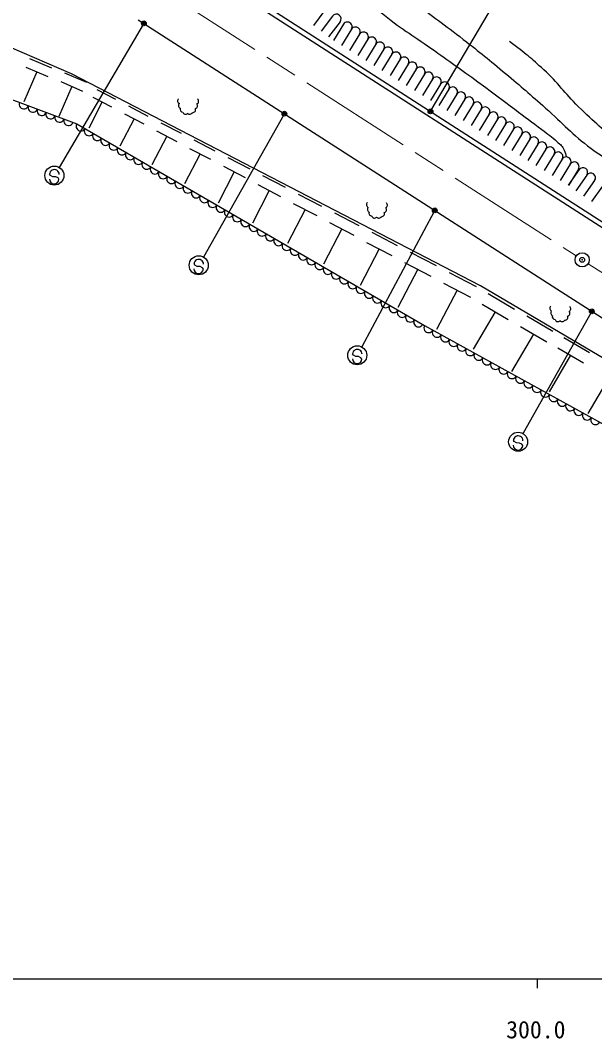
# Model space of a CAD drawing. Units: millimetres, scale not verified. Extents: x 40000 to 680000, y 20000 to 380000.
# Drawn here: x 313713 to 374019, y 198715 to 305650 of the extents above; entities that cross this region are included whole.
import ezdxf
from ezdxf.enums import TextEntityAlignment as Align

# ---------------------------------------------------------------- set-up
doc = ezdxf.new("R2010")
doc.units = ezdxf.units.MM
doc.header["$LTSCALE"] = 1000
doc.header["$PDMODE"] = 32
doc.header["$PDSIZE"] = 500
doc.linetypes.add('CHAIN', pattern=[18.5, 12, -1.5, 3.5, -1.5])
for name, color, linetype, lineweight in [('M-BGD', 7, 'Continuous', 25), ('M-BMK', 2, 'CHAIN', 13), ('M-BMK-SRVR', 3, 'Continuous', 25), ('M-STR-STRC', 7, 'Continuous', 25), ('M-TTL-BAND', 7, 'Continuous', 25)]:
    doc.layers.add(name, color=color, linetype=linetype, lineweight=lineweight)
doc.styles.add('ＭＳ ゴシック', font='')
doc.styles.get('ＭＳ ゴシック').set_extended_font_data('MS Gothic')

msp = doc.modelspace()

# ---------------------------------------------------------------- linework, layer by layer
at = {"layer": 'M-BGD'}
for p, q in [((319089, 300040), (289838, 312599)), ((330405, 312450), (389022, 274772)), ((330676, 312871), (389293, 275193)), ((345703, 306705), (344494, 305112)), ((346499, 306101), (345291, 304508)), ((326080, 305721), (370547, 277138)), ((347296, 305497), (346088, 303903)), ((347632, 305239), (346582, 303537)), ((348483, 304714), (347434, 303012)), ((349335, 304189), (348285, 302487)), ((298628, 302628), (319632, 294780)), ((350186, 303665), (349136, 301962)), ((351037, 303140), (349987, 301437)), ((314689, 301657), (316985, 300671)), ((351888, 302615), (350838, 300912)), ((352739, 302090), (351689, 300387)), ((353590, 301565), (352540, 299862)), ((314295, 300739), (316591, 299753)), ((354441, 301040), (353392, 299338)), ((355293, 300515), (354243, 298813)), ((315443, 300246), (314089, 297092)), ((318349, 300132), (320645, 299146)), ((362028, 277762), (319089, 300040)), ((356144, 299990), (355094, 298288)), ((356995, 299465), (355945, 297763)), ((319102, 298721), (317748, 295567)), ((317955, 299214), (320250, 298228)), ((321742, 298382), (323707, 297362)), ((357846, 298940), (356796, 297238)), ((358697, 298415), (357647, 296713)), ((321334, 297596), (323299, 296576)), ((359548, 297890), (358498, 296188)), ((360399, 297365), (359350, 295663)), ((322317, 297086), (320891, 294338)), ((325062, 296660), (327106, 295599)), ((361251, 296840), (360201, 295138)), ((362102, 296315), (361052, 294613)), ((325660, 295312), (324168, 292437)), ((324638, 295842), (326682, 294781)), ((362953, 295790), (361903, 294088)), ((363804, 295266), (362754, 293563)), ((319632, 294780), (356153, 273594)), ((328462, 294896), (330586, 293794)), ((364655, 294741), (363605, 293038)), ((365506, 294216), (364456, 292513)), ((329083, 293495), (327524, 290490)), ((328021, 294046), (330145, 292944)), ((331942, 293090), (334148, 291945)), ((366357, 293691), (365308, 291988)), ((367209, 293166), (366159, 291463)), ((331484, 292208), (333690, 291063)), ((368060, 292641), (367010, 290939)), ((368911, 292116), (367861, 290414)), ((332587, 291635), (330959, 288498)), ((335505, 291241), (337795, 290053)), ((369762, 291591), (368712, 289889)), ((370613, 291066), (369563, 289364)), ((335030, 290325), (337320, 289137)), ((371464, 290541), (370414, 288839)), ((372384, 289973), (371232, 288338)), ((372315, 290016), (371266, 288314)), ((336175, 289731), (334477, 286457)), ((339154, 289348), (341529, 288116)), ((373202, 289397), (372050, 287762)), ((374019, 288821), (372867, 287186)), ((339849, 287782), (338078, 284368)), ((338661, 288398), (341036, 287165)), ((374837, 288245), (373685, 286610)), ((342889, 287410), (345353, 286132)), ((343609, 285786), (341764, 282230)), ((342378, 286425), (344841, 285147)), ((346713, 285426), (349267, 284101)), ((347460, 283742), (345539, 280040)), ((346183, 284405), (348737, 283080)), ((350628, 283395), (353274, 282022)), ((350079, 282337), (352725, 280964)), ((351402, 281650), (349404, 277798)), ((354637, 281315), (357377, 279894)), ((354068, 280219), (356808, 278797)), ((355438, 279508), (353360, 275503)), ((358741, 279186), (361577, 277714)), ((358152, 278051), (360989, 276579)), ((359570, 277315), (357424, 273179)), ((435822, 234301), (362028, 277762)), ((370547, 277138), (403779, 255776)), ((362855, 276954), (365600, 275338)), ((363581, 275048), (361271, 271126)), ((362208, 275856), (364953, 274240)), ((366886, 274611), (369631, 272994)), ((356153, 273594), (435369, 229898)), ((367612, 272704), (365302, 268782)), ((366240, 273513), (368985, 271896)), ((370790, 272342), (373478, 270759)), ((370157, 271267), (372845, 269683)), ((371501, 270475), (369244, 266642)), ((375506, 268116), (373301, 264372))]:
    msp.add_line(p, q, dxfattribs=at)
for centre, radius, start, end in [((346898, 305799), 500, 322.83076, 142.83076), ((348058, 304977), 500, 328.33596, 148.33596), ((348909, 304452), 500, 328.33596, 148.33596), ((349760, 303927), 500, 328.33596, 148.33596), ((350611, 303402), 500, 328.33596, 148.33596), ((351462, 302877), 500, 328.33596, 148.33596), ((352314, 302352), 500, 328.33596, 148.33596), ((353165, 301827), 500, 328.33596, 148.33596), ((354016, 301302), 500, 328.33596, 148.33596), ((354867, 300777), 500, 328.33596, 148.33596), ((355718, 300252), 500, 328.33596, 148.33596), ((356569, 299727), 500, 328.33596, 148.33596), ((357420, 299203), 500, 328.33596, 148.33596), ((358272, 298678), 500, 328.33596, 148.33596), ((359123, 298153), 500, 328.33596, 148.33596), ((330515, 297195), 300, 130.46072, 249.076), ((332129, 297149), 300, 294.34586, 50.60048), ((359974, 297628), 500, 328.33596, 148.33596), ((360825, 297103), 500, 328.33596, 148.33596), ((314085, 296853), 500, 159.51017, 339.51017), ((315021, 296503), 500, 159.51017, 339.51017), ((315958, 296153), 500, 159.51017, 339.51017), ((330617, 296700), 300, 134.18599, 247.74305), ((330782, 296311), 300, 158.21145, 267.78765), ((331820, 296266), 300, 263.88042, 23.95654), ((332025, 296680), 300, 283.2404, 40.60627), ((361676, 296578), 500, 328.33596, 148.33596), ((362527, 296053), 500, 328.33596, 148.33596), ((316895, 295803), 500, 159.51017, 339.51017), ((317831, 295453), 500, 159.51017, 339.51017), ((318768, 295103), 500, 159.51017, 339.51017), ((331058, 296095), 300, 196.3279, 319.9138), ((331517, 296096), 300, 220.24486, 334.68859), ((363378, 295528), 500, 328.33596, 148.33596), ((364230, 295003), 500, 328.33596, 148.33596), ((320064, 294529), 500, 149.88256, 329.88256), ((320929, 294027), 500, 149.88256, 329.88256), ((365081, 294478), 500, 328.33596, 148.33596), ((365932, 293953), 500, 328.33596, 148.33596), ((321794, 293525), 500, 149.88256, 329.88256), ((322659, 293024), 500, 149.88256, 329.88256), ((366783, 293428), 500, 328.33596, 148.33596), ((367634, 292903), 500, 328.33596, 148.33596), ((323524, 292522), 500, 149.88256, 329.88256), ((324389, 292020), 500, 149.88256, 329.88256), ((368485, 292378), 500, 328.33596, 148.33596), ((369336, 291853), 500, 328.33596, 148.33596), ((325254, 291518), 500, 149.88256, 329.88256), ((326119, 291016), 500, 149.88256, 329.88256), ((370188, 291328), 500, 328.33596, 148.33596), ((371039, 290804), 500, 328.33596, 148.33596), ((326984, 290515), 500, 149.88256, 329.88256), ((327849, 290013), 500, 149.88256, 329.88256), ((371890, 290279), 500, 328.33596, 148.33596), ((372793, 289685), 500, 324.83228, 144.83228), ((328714, 289511), 500, 149.88256, 329.88256), ((329579, 289009), 500, 149.88256, 329.88256), ((330444, 288508), 500, 149.88256, 329.88256), ((373611, 289109), 500, 324.83228, 144.83228), ((331309, 288006), 500, 149.88256, 329.88256), ((332174, 287504), 500, 149.88256, 329.88256), ((333039, 287002), 500, 149.88256, 329.88256), ((333904, 286500), 500, 149.88256, 329.88256), ((334769, 285999), 500, 149.88256, 329.88256), ((335634, 285497), 500, 149.88256, 329.88256), ((350355, 286286), 300, 130.46072, 249.076), ((350457, 285790), 300, 134.18599, 247.74305), ((351865, 285771), 300, 283.2404, 40.60627), ((351969, 286239), 300, 294.34586, 50.60048), ((336499, 284995), 500, 149.88256, 329.88256), ((337364, 284493), 500, 149.88256, 329.88256), ((350622, 285401), 300, 158.21145, 267.78765), ((350898, 285186), 300, 196.3279, 319.9138), ((351357, 285187), 300, 220.24486, 334.68859), ((351660, 285357), 300, 263.88042, 23.95654), ((338229, 283992), 500, 149.88256, 329.88256), ((339094, 283490), 500, 149.88256, 329.88256), ((339959, 282988), 500, 149.88256, 329.88256), ((340824, 282486), 500, 149.88256, 329.88256), ((341689, 281985), 500, 149.88256, 329.88256), ((342554, 281483), 500, 149.88256, 329.88256), ((343419, 280981), 500, 149.88256, 329.88256), ((344284, 280479), 500, 149.88256, 329.88256), ((345149, 279977), 500, 149.88256, 329.88256), ((346014, 279476), 500, 149.88256, 329.88256), ((346879, 278974), 500, 149.88256, 329.88256), ((347744, 278472), 500, 149.88256, 329.88256), ((348609, 277970), 500, 149.88256, 329.88256), ((349474, 277469), 500, 149.88256, 329.88256), ((350339, 276967), 500, 149.88256, 329.88256), ((351204, 276465), 500, 149.88256, 329.88256), ((352069, 275963), 500, 149.88256, 329.88256), ((352934, 275461), 500, 149.88256, 329.88256), ((353799, 274960), 500, 149.88256, 329.88256), ((369607, 275408), 300, 130.46072, 249.076), ((369709, 274913), 300, 134.18599, 247.74305), ((371117, 274893), 300, 283.2404, 40.60627), ((371221, 275361), 300, 294.34586, 50.60048), ((354664, 274458), 500, 149.88256, 329.88256), ((355529, 273956), 500, 149.88256, 329.88256), ((369874, 274524), 300, 158.21145, 267.78765), ((370150, 274308), 300, 196.3279, 319.9138), ((370609, 274309), 300, 220.24486, 334.68859), ((370912, 274479), 300, 263.88042, 23.95654), ((356591, 273353), 500, 151.11829, 331.11829), ((357466, 272870), 500, 151.11829, 331.11829), ((358342, 272387), 500, 151.11829, 331.11829), ((359218, 271904), 500, 151.11829, 331.11829), ((360093, 271421), 500, 151.11829, 331.11829), ((360969, 270938), 500, 151.11829, 331.11829), ((361845, 270455), 500, 151.11829, 331.11829), ((362720, 269972), 500, 151.11829, 331.11829), ((363596, 269489), 500, 151.11829, 331.11829), ((364471, 269006), 500, 151.11829, 331.11829), ((365347, 268523), 500, 151.11829, 331.11829), ((366223, 268040), 500, 151.11829, 331.11829), ((367098, 267557), 500, 151.11829, 331.11829), ((367974, 267074), 500, 151.11829, 331.11829), ((368849, 266591), 500, 151.11829, 331.11829), ((369725, 266108), 500, 151.11829, 331.11829), ((370601, 265625), 500, 151.11829, 331.11829), ((371476, 265142), 500, 151.11829, 331.11829), ((372352, 264659), 500, 151.11829, 331.11829), ((373228, 264176), 500, 151.11829, 331.11829), ((374103, 263693), 500, 151.11829, 331.11829)]:
    msp.add_arc(centre, radius, start, end, dxfattribs=at)
for points, knots in [([(203147, 331895), (204108, 331777), (204420, 331761), (205238, 331757), (206485, 331750), (207177, 331926), (208411, 332107), (209786, 332309), (210580, 332341), (211915, 332730), (213127, 333083), (213763, 333414), (214919, 333922), (215723, 334275), (216145, 334535), (216942, 334902), (217888, 335337), (218394, 335650), (219385, 335966), (220926, 336459), (221862, 336459), (223430, 336857), (224539, 337138), (225177, 337259), (226241, 337680), (227155, 338042), (227597, 338402), (228499, 338795), (229523, 339241), (230115, 339453), (231174, 339808), (232433, 340230), (233150, 340450), (234451, 340715), (236443, 341120), (237579, 341310), (239609, 341395), (241353, 341467), (242336, 341409), (244074, 341252), (245700, 341104), (246595, 340887), (248203, 340604), (249783, 340327), (250658, 340118), (252235, 339819), (253900, 339504), (254821, 339257), (256500, 339029), (258944, 338698), (260333, 338675), (262797, 338567), (264286, 338502), (265123, 338622), (266613, 338578), (268813, 338513), (270042, 338409), (272238, 338270), (274472, 338130), (275721, 338004), (277955, 337868), (279198, 337792), (279894, 337670), (281139, 337706), (282568, 337748), (283350, 338037), (284778, 338093), (287630, 338204), (289229, 337921), (292082, 337936), (294158, 337946), (295318, 338066), (297393, 338147), (299212, 338218), (300238, 338501), (302051, 338326), (304285, 338109), (305521, 337788), (307681, 337180), (309302, 336724), (310202, 336416), (311746, 335743), (313251, 335086), (314043, 334605), (315474, 333801), (317498, 332663), (318547, 331881), (320526, 330666), (324184, 328422), (326293, 327263), (329922, 324971), (331785, 323795), (332830, 323135), (334649, 321891), (336268, 320784), (337128, 320097), (338728, 318964), (341656, 316891), (343307, 315746), (346272, 313728), (347960, 312578), (348965, 312022), (350631, 310841), (352364, 309613), (353283, 308855), (354982, 307582), (357031, 306047), (358208, 305227), (360227, 303652), (361984, 302282), (362954, 301495), (364664, 300066), (366329, 298676), (367238, 297869), (368868, 296438), (370743, 294792), (371640, 293684), (373640, 292193), (374802, 291326), (375583, 291035), (376810, 290263), (378026, 289497), (378729, 289095), (379885, 288241), (381116, 287332), (381833, 286847), (382951, 285802), (383411, 285371), (383658, 285114), (384042, 284614), (384437, 284100), (384557, 283880), (384928, 283210)], [0, 0, 0, 0, 1, 1, 1, 2, 2, 2, 3, 3, 3, 4, 4, 4, 5, 5, 5, 6, 6, 6, 7, 7, 7, 8, 8, 8, 9, 9, 9, 10, 10, 10, 11, 11, 11, 12, 12, 12, 13, 13, 13, 14, 14, 14, 15, 15, 15, 16, 16, 16, 17, 17, 17, 18, 18, 18, 19, 19, 19, 20, 20, 20, 21, 21, 21, 22, 22, 22, 23, 23, 23, 24, 24, 24, 25, 25, 25, 26, 26, 26, 27, 27, 27, 28, 28, 28, 29, 29, 29, 30, 30, 30, 31, 31, 31, 32, 32, 32, 33, 33, 33, 34, 34, 34, 35, 35, 35, 36, 36, 36, 37, 37, 37, 38, 38, 38, 39, 39, 39, 40, 40, 40, 41, 41, 41, 42, 42, 42, 43, 43, 43, 44, 44, 44, 44]), ([(288400, 334524), (290065, 334870), (290554, 334939), (291945, 335144), (294811, 335566), (296445, 335687), (299342, 335688), (301293, 335688), (302416, 335811), (304331, 335439), (306310, 335056), (307373, 334594), (309219, 333786), (311690, 332706), (312994, 331917), (315304, 330525), (317297, 329324), (318297, 328469), (320280, 327252), (322459, 325916), (323726, 325243), (325979, 324034), (328101, 322896), (329360, 322393), (331475, 321243), (333534, 320124), (334625, 319387), (336632, 318177), (337829, 317456), (338534, 317106), (339687, 316318), (341707, 314938), (342827, 314143), (344742, 312621), (346115, 311530), (346869, 310899), (348179, 309733), (349683, 308395), (350377, 307478), (351937, 306206), (353891, 304612), (355149, 303934), (357202, 302470), (359120, 301101), (360201, 300344), (362103, 298952), (363493, 297935), (364254, 297341), (365633, 296309), (366749, 295474), (367383, 295019), (368489, 294172), (369119, 293689), (369495, 293444), (370079, 292907), (370416, 292597), (370650, 292430), (370834, 292011), (370949, 291748), (370987, 291617), (371031, 291303)], [0, 0, 0, 0, 1, 1, 1, 2, 2, 2, 3, 3, 3, 4, 4, 4, 5, 5, 5, 6, 6, 6, 7, 7, 7, 8, 8, 8, 9, 9, 9, 10, 10, 10, 11, 11, 11, 12, 12, 12, 13, 13, 13, 14, 14, 14, 15, 15, 15, 16, 16, 16, 17, 17, 17, 18, 18, 18, 19, 19, 19, 20, 20, 20, 20]), ([(392616, 282172), (391294, 282655), (390900, 282838), (389832, 283336), (387770, 284299), (386747, 285099), (384832, 286328), (383043, 287477), (382002, 288072), (380326, 289380), (378851, 290531), (378127, 291300), (376736, 292552), (375000, 294115), (373983, 294945), (372322, 296586), (370843, 298047), (370204, 299053), (368677, 300463), (367341, 301698), (366823, 302106), (365083, 303425)], [0, 0, 0, 0, 1, 1, 1, 2, 2, 2, 3, 3, 3, 4, 4, 4, 5, 5, 5, 6, 6, 6, 7, 7, 7, 7])]:
    msp.add_open_spline(points, degree=3, knots=knots, dxfattribs=at)
at = {"layer": 'M-BMK'}
for p, q in [((328242, 309086), (372079, 280908)), ((373341, 280097), (405942, 259141))]:
    msp.add_line(p, q, dxfattribs=at)
at = {"layer": 'M-BMK-SRVR'}
msp.add_circle((372710, 280503), 750, dxfattribs=at)
msp.add_point((372710, 280503), dxfattribs=at)
at = {"layer": 'M-STR-STRC'}
for p, q in [((356859, 296219), (368284, 315538)), ((326606, 305204), (317788, 290212)), ((341366, 295717), (332936, 280798)), ((316882, 289370), (316785, 289490)), ((317124, 289225), (316882, 289370)), ((317424, 289216), (317124, 289225)), ((317667, 289099), (317424, 289216)), ((317770, 288961), (317667, 289099)), ((357161, 285564), (349562, 271355)), ((332045, 279947), (331948, 280067)), ((332287, 279803), (332045, 279947)), ((332587, 279794), (332287, 279803)), ((332830, 279677), (332587, 279794)), ((332933, 279538), (332830, 279677)), ((373646, 274968), (366498, 262307)), ((348691, 270493), (348594, 270613)), ((348933, 270348), (348691, 270493)), ((349234, 270339), (348933, 270348)), ((349476, 270222), (349234, 270339)), ((349579, 270084), (349476, 270222)), ((365585, 261416), (365488, 261536)), ((365827, 261271), (365585, 261416)), ((366128, 261263), (365827, 261271)), ((366370, 261145), (366128, 261263)), ((366473, 261007), (366370, 261145))]:
    msp.add_line(p, q, dxfattribs=at)
for centre, radius in [((326682, 305333), 150), ((326682, 305333), 120), ((326682, 305333), 90), ((326682, 305333), 60), ((326682, 305333), 30), ((356783, 296090), 150), ((356783, 296090), 120), ((341440, 295847), 150), ((341440, 295847), 120), ((341440, 295847), 90), ((341440, 295847), 60), ((341440, 295847), 30), ((356783, 296090), 90), ((356783, 296090), 60), ((356783, 296090), 30), ((317281, 289350), 1000), ((357232, 285696), 150), ((357232, 285696), 120), ((357232, 285696), 90), ((357232, 285696), 60), ((357232, 285696), 30), ((332444, 279928), 1000), ((373719, 275098), 150), ((373719, 275098), 120), ((373719, 275098), 90), ((373719, 275098), 60), ((373719, 275098), 30), ((349091, 270473), 1000), ((365985, 261396), 1000)]:
    msp.add_circle(centre, radius, dxfattribs=at)
for centre, start, end in [((317285, 289475), 358.31914, 178.31914), ((317270, 288975), 178.31914, 358.31914), ((332448, 280053), 358.31914, 178.31914), ((332433, 279553), 178.31914, 358.31914), ((349094, 270598), 358.31914, 178.31914), ((349080, 270099), 178.31914, 358.31914), ((365988, 261521), 358.31914, 178.31914), ((365974, 261022), 178.31914, 358.31914)]:
    msp.add_arc(centre, 500, start, end, dxfattribs=at)
for p in [(326682, 305333), (356783, 296090), (341440, 295847), (357232, 285696), (373719, 275098)]:
    msp.add_point(p, dxfattribs=at)
at = {"layer": 'M-TTL-BAND'}
for p, q in [((40000, 205000), (579000, 205000)), ((368000, 205000), (368000, 204000))]:
    msp.add_line(p, q, dxfattribs=at)

# ---------------------------------------------------------------- texts
at = {"layer": 'M-TTL-BAND', "style": 'ＭＳ ゴシック'}
msp.add_text('300.0', height=1833, dxfattribs=at).set_placement((367844, 198195), align=Align.BOTTOM_CENTER)

doc.saveas('drawing.dxf')
